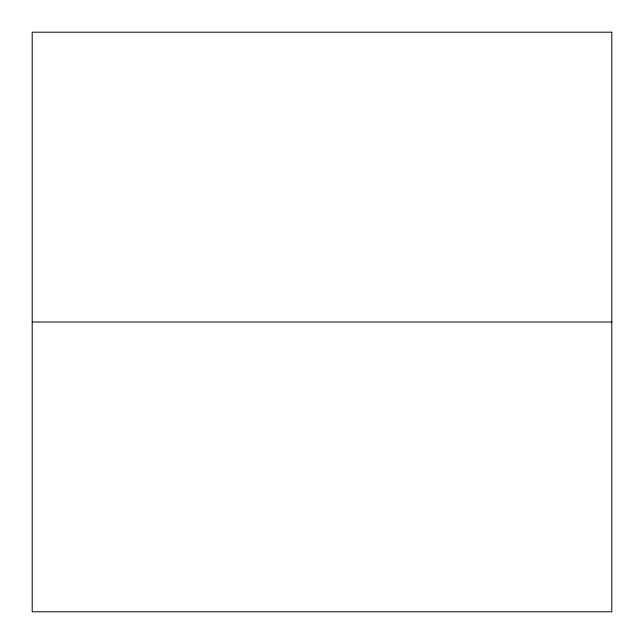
<?xml version="1.0" encoding="UTF-8"?>
<svg xmlns="http://www.w3.org/2000/svg" width="644" height="644" viewBox="0 0 644 644"><rect width="100%" height="100%" fill="white"/><g stroke="black" fill="none" stroke-linecap="round" stroke-linejoin="round"><path stroke-width="0.97" d="M32.2 322L611.8 322M611.8 32.2L32.2 32.2L32.2 611.8L611.8 611.8L611.8 32.2"/></g></svg>
